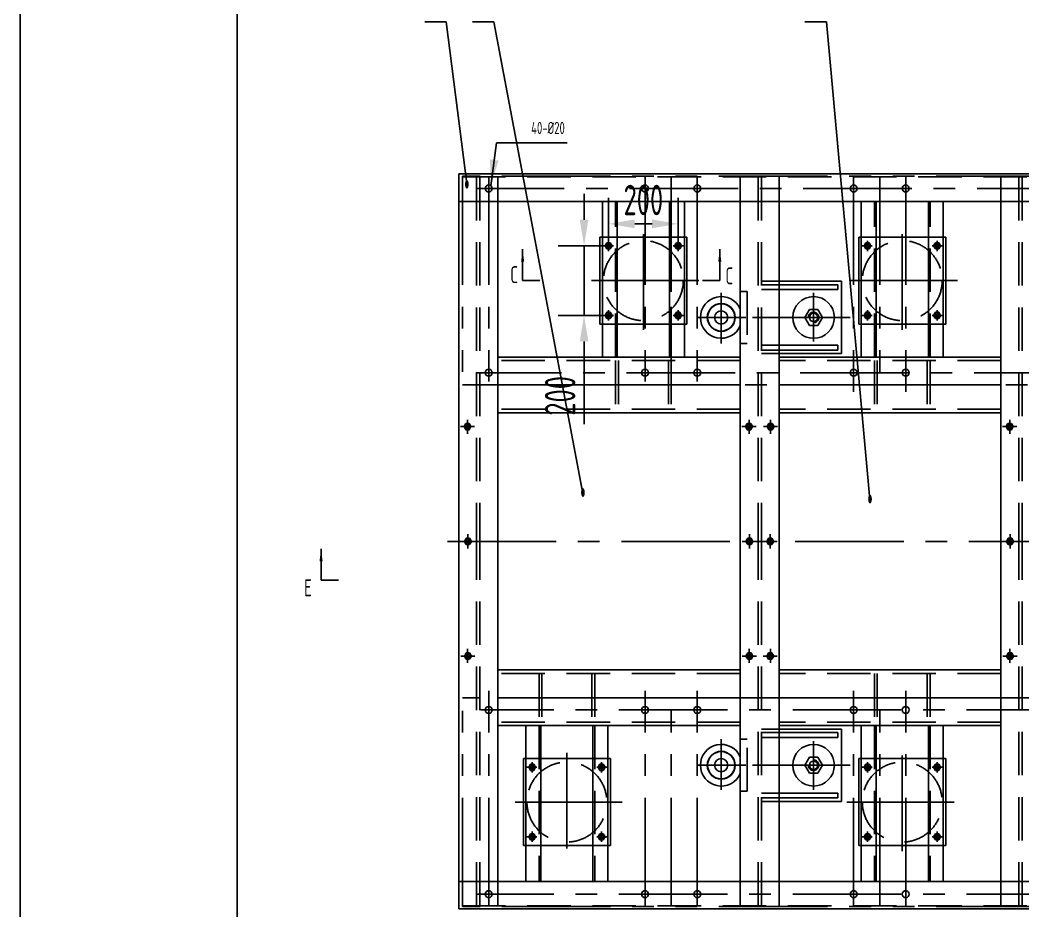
# Model space of a CAD drawing. Header units: millimetres. Extents: x 0 to 10500, y -288 to 7425.
# Drawn here: x 0 to 2886, y 3416 to 5978 of the extents above; entities that cross this region are included whole.
import ezdxf
from ezdxf.enums import TextEntityAlignment as Align

# ---------------------------------------------------------------- set-up
doc = ezdxf.new("R2010")
doc.units = ezdxf.units.MM
doc.header["$LTSCALE"] = 250
for name, pattern in [('F', [0.75, 0.5, -0.25]), ('G', [2, 1.25, -0.25, 0.25, -0.25]), ('K', [2.5, 1.25, -0.25, 0.25, -0.25, 0.25, -0.25])]:
    doc.linetypes.add(name, pattern=pattern)
for name, color, linetype in [('01', 7, 'Continuous'), ('02', 1, 'Continuous'), ('04', 2, 'F'), ('05', 142, 'G'), ('07', 6, 'K'), ('08', 1, 'Continuous'), ('11', 3, 'Continuous'), ('14', 3, 'Continuous')]:
    doc.layers.add(name, color=color, linetype=linetype)
doc.styles.get("Standard").update_dxf_attribs({"font": 'isocp', "width": 0.707, "bigfont": 'intecad.shx'})
doc.dimstyles.new('INTE', dxfattribs={"dimscale": 25, "dimtxt": 3.5, "dimasz": 3, "dimexe": 3, "dimexo": 0, "dimgap": 1, "dimtad": 1, "dimdsep": 46, "dimtxsty": 'Standard', "dimcen": 0, "dimclrd": 1, "dimclre": 1, "dimclrt": 3, "dimaunit": 1, "dimadec": 0, "dimazin": 0, "dimtfac": 1, "dimtmove": 0, "dimatfit": 0, "dimfxl": 1, "dimarcsym": 0})

# ---------------------------------------------------------------- blocks, each defined once
blk = doc.blocks.new('*U17')
at = {"layer": '01'}
for p, q in [((0, 10), (-9, 4.8)), ((-9, 4.8), (-9, 0)), ((-9, -4.8), (-9, 0)), ((9, 4.8), (0, 10)), ((9, 0), (9, 4.8)), ((0, -10), (-9, -4.8)), ((9, -4.8), (0, -10)), ((9, 0), (9, -4.8))]:
    blk.add_line(p, q, dxfattribs=at)
blk.add_circle((0, 0), 4.8, dxfattribs=at)
at = {"layer": '02'}
blk.add_arc((0, 0), 6, 266.5577, 182.6113, dxfattribs=at)
at = {"layer": '05'}
for p, q in [((9.6, 0), (-9.8, 0)), ((0, 10.6), (0, -10.5))]:
    blk.add_line(p, q, dxfattribs=at)
blk = doc.blocks.new('dd')
at = {"layer": '01', "color": 7, "linetype": 'Continuous'}
for p, q in [((1485.6, 8179.1), (1235.6, 8179.1)), ((1235.6, 8129.1), (1235.6, 7979.1)), ((1235.6, 7929.1), (1485.6, 7929.1))]:
    blk.add_line(p, q, dxfattribs=at)
blk.add_lwpolyline([(1485.6, 7979.1), (1485.6, 8129.1)], dxfattribs=at)
at = {"layer": '04', "color": 2, "linetype": 'F'}
for p, q in [((1235.6, 8179.1), (1235.6, 8129.1)), ((1485.6, 8129.1), (1485.6, 8179.1)), ((1235.6, 7979.1), (1235.6, 7929.1))]:
    blk.add_line(p, q, dxfattribs=at)
blk.add_lwpolyline([(1485.6, 7929.1), (1485.6, 7979.1)], dxfattribs=at)
blk.add_circle((1360.6, 8054.1), 115, dxfattribs=at)
at = {"layer": '05'}
for p, q in [((1360.6, 7894.9), (1360.6, 8203.2)), ((1260.6, 8171.8), (1260.6, 8140.3)), ((1460.6, 8171.8), (1460.6, 8140.3)), ((1246.2, 8154.1), (1275.8, 8154.1)), ((1474.9, 8154.1), (1445.3, 8154.1)), ((1218.9, 8054.1), (1494.5, 8054.1)), ((1260.6, 7936.3), (1260.6, 7967.9)), ((1460.6, 7936.3), (1460.6, 7967.9)), ((1246.2, 7954.1), (1275.8, 7954.1)), ((1474.9, 7954.1), (1445.3, 7954.1))]:
    blk.add_line(p, q, dxfattribs=at)
at = {"layer": '01', "rotation": 180}
for p in [(1260.6, 8154.1), (1460.6, 8154.1), (1260.6, 7954.1), (1460.6, 7954.1)]:
    blk.add_blockref('*U17', p, dxfattribs=at)
blk = doc.blocks.new('*U21')
at = {"layer": '01'}
for p, q in [((0, 25.4), (-23, 12.1)), ((-23, 12.1), (-23, 0)), ((-23, -12.1), (-23, 0)), ((23, 12.1), (0, 25.4)), ((23, 0), (23, 12.1)), ((0, -25.4), (-23, -12.1)), ((23, -12.1), (0, -25.4)), ((23, 0), (23, -12.1))]:
    blk.add_line(p, q, dxfattribs=at)
blk.add_circle((0, 0), 12, dxfattribs=at)
at = {"layer": '02'}
blk.add_arc((0, 0), 15, 269.245, 180.6744, dxfattribs=at)
at = {"layer": '05'}
for p, q in [((23.2, 0), (-23.3, 0)), ((0, 25.6), (0, -25.7))]:
    blk.add_line(p, q, dxfattribs=at)
blk = doc.blocks.new('434')
at = {"layer": '01', "color": 7, "linetype": 'Continuous'}
blk.add_circle((1232.4, 3521.4), 7, dxfattribs=at)
at = {"layer": '01'}
blk.add_circle((1232.4, 3521.4), 4.8, dxfattribs=at)
at = {"layer": '02'}
blk.add_arc((1232.4, 3521.4), 6, 356.5577, 272.6113, dxfattribs=at)
at = {"layer": '04', "color": 2, "linetype": 'F'}
for p, q in [((1227.5, 3530.4), (1222.4, 3521.4)), ((1222.4, 3521.4), (1227.5, 3512.4)), ((1232.4, 3530.4), (1227.5, 3530.4)), ((1232.4, 3530.4), (1237.2, 3530.4)), ((1237.2, 3530.4), (1242.4, 3521.4)), ((1242.4, 3521.4), (1237.2, 3512.4)), ((1227.5, 3512.4), (1232.4, 3512.4)), ((1237.2, 3512.4), (1232.4, 3512.4))]:
    blk.add_line(p, q, dxfattribs=at)
at = {"layer": '05'}
for p, q in [((1221.8, 3521.4), (1242.9, 3521.4)), ((1232.4, 3530.9), (1232.4, 3511.6))]:
    blk.add_line(p, q, dxfattribs=at)
blk = doc.blocks.new('*D139')
at = {"layer": '08', "color": 1, "lineweight": -2}
for p, q in [((1693.5, 5343.2), (1693.5, 5467)), ((1893.5, 5343.2), (1893.5, 5467)), ((1768.5, 5392), (1818.5, 5392))]:
    blk.add_line(p, q, dxfattribs=at)
at = {"layer": '08', "color": 1}
for points in [[(1768.5, 5404.5), (1768.5, 5379.5), (1693.5, 5392)], [(1818.5, 5404.5), (1818.5, 5379.5), (1893.5, 5392)]]:
    blk.add_solid(points, dxfattribs=at)
at = {"layer": 'Defpoints', "color": 0}
for p in [(1893.5, 5392), (1693.5, 5343.2), (1893.5, 5343.2)]:
    blk.add_point(p, dxfattribs=at)
at = {"layer": '08', "color": 3, "insert": (1793.5, 5460.7), "char_height": 87.5, "attachment_point": 5}
blk.add_mtext('200', dxfattribs=at)
blk = doc.blocks.new('*D140')
at = {"layer": '08', "color": 1, "lineweight": -2}
for p, q in [((1622.9, 5403.8), (1622.9, 5478.8)), ((1675.7, 5328.8), (1547.9, 5328.8)), ((1622.9, 5328.8), (1622.9, 5128.8)), ((1675.7, 5128.8), (1547.9, 5128.8)), ((1622.9, 5053.8), (1622.9, 4815.8))]:
    blk.add_line(p, q, dxfattribs=at)
at = {"layer": '08', "color": 1}
for points in [[(1610.4, 5403.8), (1635.4, 5403.8), (1622.9, 5328.8)], [(1610.4, 5053.8), (1635.4, 5053.8), (1622.9, 5128.8)]]:
    blk.add_solid(points, dxfattribs=at)
at = {"layer": 'Defpoints', "color": 0}
for p in [(1675.7, 5328.8), (1622.9, 5128.8), (1675.7, 5128.8)]:
    blk.add_point(p, dxfattribs=at)
at = {"layer": '08', "color": 3, "insert": (1554.1, 4897.3), "char_height": 87.5, "attachment_point": 5, "rotation": 90}
blk.add_mtext('200', dxfattribs=at)
blk = doc.blocks.new('*U166')
at = {"layer": '01'}
blk.add_lwpolyline([(25, 292), (25, 5)], dxfattribs=at)
at = {"layer": '02'}
blk.add_lwpolyline([(0, 297), (0, 0)], dxfattribs=at)

msp = doc.modelspace()

# ---------------------------------------------------------------- linework, layer by layer
at = {"layer": '01'}
for p, q in [((6084.507, 5535.818), (1262.507, 5535.818)), ((6084.507, 5456.818), (1262.507, 5456.818)), ((2072.507, 5456.818), (2072.507, 4478.818)), ((2184.507, 5456.818), (2184.507, 4478.818)), ((2822.507, 5456.818), (2822.507, 4478.818)), ((1446.074, 5228.818), (1496.074, 5228.818)), ((1963.461, 5228.818), (2013.461, 5228.818)), ((2072.507, 3500.818), (2072.507, 4478.818)), ((2184.507, 3500.818), (2184.507, 4478.818)), ((2822.507, 3500.818), (2822.507, 4478.818)), ((866.14, 4367.423), (916.14, 4367.423)), ((6084.507, 3500.818), (1262.507, 3500.818)), ((6084.507, 3421.818), (1262.507, 3421.818))]:
    msp.add_line(p, q, dxfattribs=at)
at = {"layer": '01', "color": 7, "linetype": 'Continuous'}
for p, q in [((1262.507, 3421.818), (1262.507, 5535.818)), ((1374.507, 3500.818), (1374.507, 5456.818)), ((1675.507, 5008.818), (1675.507, 5456.818)), ((1718.507, 5008.818), (1718.507, 5456.818)), ((1868.507, 5008.818), (1868.507, 5456.818)), ((1911.507, 5008.818), (1911.507, 5456.818)), ((2420.507, 5008.818), (2420.507, 5456.818)), ((2463.507, 5008.818), (2463.507, 5456.818)), ((2613.507, 5008.818), (2613.507, 5456.818)), ((2656.507, 5008.818), (2656.507, 5456.818)), ((2184.507, 5226.818), (2363.257, 5226.818)), ((2363.257, 5018.818), (2363.257, 5226.818)), ((2184.507, 5216.818), (2353.257, 5216.818)), ((2184.507, 5202.818), (2353.257, 5202.818)), ((2353.257, 5216.818), (2353.257, 5202.818)), ((2184.507, 5042.818), (2353.257, 5042.818)), ((2184.507, 5028.818), (2353.257, 5028.818)), ((2353.257, 5028.818), (2353.257, 5042.818)), ((2072.507, 5008.818), (1374.507, 5008.818)), ((2184.507, 5018.818), (2363.257, 5018.818)), ((2822.507, 5008.818), (2184.507, 5008.818)), ((2072.507, 4928.818), (1374.507, 4928.818)), ((2822.507, 4928.818), (2184.507, 4928.818)), ((2072.507, 4848.818), (1374.507, 4848.818)), ((2822.507, 4848.818), (2184.507, 4848.818)), ((2072.507, 4108.818), (1374.507, 4108.818)), ((2822.507, 4108.818), (2184.507, 4108.818)), ((2072.507, 4028.818), (1374.507, 4028.818)), ((2822.507, 4028.818), (2184.507, 4028.818)), ((2072.507, 3948.818), (1374.507, 3948.818)), ((1455.507, 3948.818), (1455.507, 3500.818)), ((1498.507, 3948.818), (1498.507, 3500.818)), ((1648.507, 3948.818), (1648.507, 3500.818)), ((1691.507, 3948.818), (1691.507, 3500.818)), ((2822.507, 3948.818), (2184.507, 3948.818)), ((2184.507, 3938.818), (2363.257, 3938.818)), ((2184.507, 3928.818), (2353.257, 3928.818)), ((2353.257, 3928.818), (2353.257, 3914.818)), ((2363.257, 3938.818), (2363.257, 3730.818)), ((2420.507, 3948.818), (2420.507, 3500.818)), ((2463.507, 3948.818), (2463.507, 3500.818)), ((2613.507, 3948.818), (2613.507, 3500.818)), ((2656.507, 3948.818), (2656.507, 3500.818)), ((2184.507, 3914.818), (2353.257, 3914.818)), ((2184.507, 3754.818), (2353.257, 3754.818)), ((2353.257, 3740.818), (2353.257, 3754.818)), ((2184.507, 3740.818), (2353.257, 3740.818)), ((2184.507, 3730.818), (2363.257, 3730.818))]:
    msp.add_line(p, q, dxfattribs=at)
at = {"layer": '01'}
for centre, radius in [((1348.507, 5493.818), 10), ((1798.507, 5493.818), 10), ((1948.507, 5493.818), 10), ((2398.507, 5493.818), 10), ((2548.507, 5493.818), 10), ((2017.507, 5122.818), 40), ((2017.507, 5122.818), 39), ((2017.507, 5122.818), 19), ((1348.507, 4963.818), 10), ((1798.507, 4963.818), 10), ((1948.507, 4963.818), 10), ((2398.507, 4963.818), 10), ((2548.507, 4963.818), 10), ((1348.507, 3993.818), 10), ((1798.507, 3993.818), 10), ((1948.507, 3993.818), 10), ((2398.507, 3993.818), 10), ((2548.507, 3993.818), 10), ((2017.507, 3834.818), 40), ((2017.507, 3834.818), 39), ((2017.507, 3834.818), 19), ((1348.507, 3463.818), 10), ((1798.507, 3463.818), 10), ((1948.507, 3463.818), 10), ((2398.507, 3463.818), 10), ((2548.507, 3463.818), 10)]:
    msp.add_circle(centre, radius, dxfattribs=at)
at = {"layer": '01', "color": 7, "linetype": 'Continuous'}
for centre in [(2283.257, 5122.818), (2283.257, 3834.818)]:
    msp.add_circle(centre, 60, dxfattribs=at)
at = {"layer": '01'}
for centre in [(2017.507, 5122.818), (2017.507, 3834.818)]:
    msp.add_arc(centre, 60, 23.556464, 336.443536, dxfattribs=at)
at = {"layer": '02'}
for p, q in [((1226.402, 5973.238), (1164.402, 5973.238)), ((1286.978, 5500.908), (1226.402, 5973.238)), ((1363.603, 5973.238), (1301.603, 5973.238)), ((1619.644, 4616.489), (1363.603, 5973.238)), ((2320.387, 5973.238), (2258.387, 5973.238)), ((2445.563, 4598.898), (2320.387, 5973.238)), ((1446.074, 5228.818), (1446.074, 5318.818)), ((2013.461, 5228.818), (2013.461, 5318.818)), ((866.14, 4367.423), (866.14, 4457.423))]:
    msp.add_line(p, q, dxfattribs=at)
for points in [[(1446.074, 5318.818, 0, 9, 0), (1446.074, 5282.818, 0, 0, 0)], [(2013.461, 5318.818, 0, 9, 0), (2013.461, 5282.818, 0, 0, 0)], [(866.14, 4457.423, 0, 9, 0), (866.14, 4421.423, 0, 0, 0)]]:
    msp.add_lwpolyline(points, format="xyseb", dxfattribs=at)
at = {"layer": '04', "color": 2, "linetype": 'F'}
for p, q in [((6084.507, 5526.818), (1262.507, 5526.818)), ((1313.757, 5526.818), (1313.757, 4478.818)), ((1323.257, 5526.818), (1323.257, 4478.818)), ((1374.507, 5526.818), (1374.507, 5456.818)), ((2072.507, 5526.818), (2072.507, 5456.818)), ((2123.757, 5526.818), (2123.757, 4478.818)), ((2133.257, 5526.818), (2133.257, 4478.818)), ((2184.507, 5526.818), (2184.507, 5456.818)), ((2822.507, 5526.818), (2822.507, 5456.818)), ((2873.757, 5526.818), (2873.757, 4478.818)), ((2883.257, 5526.818), (2883.257, 4478.818)), ((1713.507, 5008.818), (1713.507, 5456.818)), ((1873.507, 5008.818), (1873.507, 5456.818)), ((2458.507, 5008.818), (2458.507, 5456.818)), ((2618.507, 5008.818), (2618.507, 5456.818)), ((2072.507, 5197.818), (2092.507, 5197.818)), ((2092.507, 5197.818), (2092.507, 5047.818)), ((2133.257, 5216.818), (2184.507, 5216.818)), ((2133.257, 5202.818), (2184.507, 5202.818)), ((2072.507, 5047.818), (2092.507, 5047.818)), ((2133.257, 5042.818), (2184.507, 5042.818)), ((2133.257, 5028.818), (2184.507, 5028.818)), ((2072.507, 4998.818), (1374.507, 4998.818)), ((1713.507, 4998.818), (1713.507, 4858.818)), ((1721.507, 4998.818), (1721.507, 4858.818)), ((1865.507, 4998.818), (1865.507, 4858.818)), ((1873.507, 4998.818), (1873.507, 4858.818)), ((2822.507, 4998.818), (2184.507, 4998.818)), ((2458.507, 4998.818), (2458.507, 4858.818)), ((2466.507, 4998.818), (2466.507, 4858.818)), ((2610.507, 4998.818), (2610.507, 4858.818)), ((2618.507, 4998.818), (2618.507, 4858.818)), ((2072.507, 4858.818), (1374.507, 4858.818)), ((2822.507, 4858.818), (2184.507, 4858.818)), ((1313.757, 3430.818), (1313.757, 4478.818)), ((1323.257, 3430.818), (1323.257, 4478.818)), ((2123.757, 3430.818), (2123.757, 4478.818)), ((2133.257, 3430.818), (2133.257, 4478.818)), ((2873.757, 3430.818), (2873.757, 4478.818)), ((2883.257, 3430.818), (2883.257, 4478.818)), ((2072.507, 4098.818), (1374.507, 4098.818)), ((1493.507, 4098.818), (1493.507, 3958.818)), ((1501.507, 4098.818), (1501.507, 3958.818)), ((1645.507, 4098.818), (1645.507, 3958.818)), ((1653.507, 4098.818), (1653.507, 3958.818)), ((2822.507, 4098.818), (2184.507, 4098.818)), ((2458.507, 4098.818), (2458.507, 3958.818)), ((2466.507, 4098.818), (2466.507, 3958.818)), ((2610.507, 4098.818), (2610.507, 3958.818)), ((2618.507, 4098.818), (2618.507, 3958.818)), ((2072.507, 3958.818), (1374.507, 3958.818)), ((2822.507, 3958.818), (2184.507, 3958.818)), ((1493.507, 3948.818), (1493.507, 3500.818)), ((1653.507, 3948.818), (1653.507, 3500.818)), ((2133.257, 3928.818), (2184.507, 3928.818)), ((2458.507, 3948.818), (2458.507, 3500.818)), ((2618.507, 3948.818), (2618.507, 3500.818)), ((2072.507, 3909.818), (2092.507, 3909.818)), ((2092.507, 3759.818), (2092.507, 3909.818)), ((2133.257, 3914.818), (2184.507, 3914.818)), ((2072.507, 3759.818), (2092.507, 3759.818)), ((2133.257, 3754.818), (2184.507, 3754.818)), ((2133.257, 3740.818), (2184.507, 3740.818)), ((1374.507, 3430.818), (1374.507, 3500.818)), ((2072.507, 3430.818), (2072.507, 3500.818)), ((2184.507, 3430.818), (2184.507, 3500.818)), ((2822.507, 3430.818), (2822.507, 3500.818)), ((6084.507, 3430.818), (1262.507, 3430.818))]:
    msp.add_line(p, q, dxfattribs=at)
at = {"layer": '04'}
for p, q in [((2184.507, 5226.818), (2133.257, 5226.818)), ((2184.507, 5018.818), (2133.257, 5018.818)), ((2184.507, 3938.818), (2133.257, 3938.818)), ((2184.507, 3730.818), (2133.257, 3730.818))]:
    msp.add_line(p, q, dxfattribs=at)
at = {"layer": '05', "color": 4, "linetype": 'G'}
for p, q in [((1348.507, 5528.818), (1348.507, 4938.473)), ((1798.507, 5528.818), (1798.507, 4938.473)), ((1948.507, 5528.818), (1948.507, 4938.473)), ((2398.507, 5528.818), (2398.507, 4908.818)), ((2548.507, 5528.818), (2548.507, 4908.818)), ((6066.015, 5493.818), (1311.253, 5493.818)), ((2107.501, 5122.818), (2388.657, 5122.818)), ((6057.506, 4963.818), (1311.253, 4963.818)), ((1348.507, 3428.818), (1348.507, 4048.818)), ((1798.507, 3428.818), (1798.507, 4048.818)), ((1948.507, 3428.818), (1948.507, 4048.818)), ((2398.507, 3428.818), (2398.507, 4048.818)), ((2548.507, 3428.818), (2548.507, 4048.818)), ((6035.71, 3993.818), (1326.218, 3993.818)), ((2107.501, 3834.818), (2388.657, 3834.818)), ((6035.71, 3463.818), (1316.218, 3463.818))]:
    msp.add_line(p, q, dxfattribs=at)
at = {"layer": '05'}
for p, q in [((2017.507, 5048.253), (2017.507, 5194.007)), ((2283.257, 5053.482), (2283.257, 5193.36)), ((2088.507, 5122.818), (1946.953, 5122.818)), ((1287.507, 4828.746), (1287.507, 4788.02)), ((2097.507, 4828.746), (2097.507, 4788.02)), ((2159.507, 4828.746), (2159.507, 4788.02)), ((2847.507, 4828.746), (2847.507, 4788.02)), ((1307.87, 4808.818), (1267.144, 4808.818)), ((2117.87, 4808.818), (2077.144, 4808.818)), ((2139.144, 4808.818), (2179.87, 4808.818)), ((2867.87, 4808.818), (2827.144, 4808.818)), ((1230.113, 4478.818), (6142.765, 4478.818)), ((1308.87, 4478.818), (1268.144, 4478.818)), ((1288.507, 4458.455), (1288.507, 4499.181)), ((2118.87, 4478.818), (2078.144, 4478.818)), ((2098.507, 4458.455), (2098.507, 4499.181)), ((2138.144, 4478.818), (2178.87, 4478.818)), ((2158.507, 4458.455), (2158.507, 4499.181)), ((2868.87, 4478.818), (2828.144, 4478.818)), ((2848.507, 4458.455), (2848.507, 4499.181)), ((1287.507, 4128.89), (1287.507, 4169.617)), ((2097.507, 4128.89), (2097.507, 4169.617)), ((2159.507, 4128.89), (2159.507, 4169.617)), ((2847.507, 4128.89), (2847.507, 4169.617)), ((1308.87, 4148.818), (1268.144, 4148.818)), ((2118.87, 4148.818), (2078.144, 4148.818)), ((2138.144, 4148.818), (2178.87, 4148.818)), ((2868.87, 4148.818), (2828.144, 4148.818)), ((2017.507, 3909.383), (2017.507, 3763.629)), ((2283.257, 3904.154), (2283.257, 3764.276)), ((2088.507, 3834.818), (1946.953, 3834.818))]:
    msp.add_line(p, q, dxfattribs=at)
at = {"layer": '07', "color": 6, "linetype": 'K'}
for p, q in [((1273.507, 5528.818), (1273.507, 4928.818)), ((6073.507, 5528.818), (1273.507, 5528.818)), ((1873.507, 5528.818), (1873.507, 4928.818)), ((2473.507, 5528.818), (2473.507, 4928.818)), ((5773.507, 4928.818), (1273.507, 4928.818)), ((1273.507, 3428.818), (1273.507, 4028.818)), ((6073.507, 4028.818), (1273.507, 4028.818)), ((1873.507, 3428.818), (1873.507, 4028.818)), ((2473.507, 3428.818), (2473.507, 4028.818)), ((6073.507, 3428.818), (1273.507, 3428.818))]:
    msp.add_line(p, q, dxfattribs=at)

# ---------------------------------------------------------------- block references
at = {"layer": '01', "xscale": 25, "yscale": 25, "zscale": 25}
msp.add_blockref('*U166', (0, 0), dxfattribs=at)
at = {"layer": '01', "rotation": 90}
for p in [(9847.581, 3868.252), (10592.581, 3868.252)]:
    msp.add_blockref('dd', p, dxfattribs=at)
at = {"layer": '01', "xscale": -1}
for p, rotation in [((9627.581, 5089.385), 90), ((-5515.567, 2368.252), 270)]:
    msp.add_blockref('dd', p, dxfattribs=dict(at, rotation=rotation))
at = {"layer": '02', "xscale": -1, "rotation": 180}
for p in [(55.14, 8330.185), (865.14, 8330.185), (1615.14, 8330.185), (56.14, 8000.185), (866.14, 8000.185), (1616.14, 8000.185)]:
    msp.add_blockref('434', p, dxfattribs=at)
at = {"layer": '02', "rotation": 180}
for p in [(3391.874, 8330.185), (3390.874, 8000.185)]:
    msp.add_blockref('434', p, dxfattribs=at)
at = {"layer": '02'}
for p in [(56.14, 627.451), (866.14, 627.451), (1616.14, 627.451)]:
    msp.add_blockref('434', p, dxfattribs=at)
at = {"layer": '02', "xscale": -1}
msp.add_blockref('434', (3390.874, 627.451), dxfattribs=at)
at = {"layer": '14', "xscale": -1, "rotation": 270}
msp.add_blockref('*U21', (2283.257, 5122.818), dxfattribs=at)
at = {"layer": '14', "rotation": 270}
msp.add_blockref('*U21', (2283.257, 3834.818), dxfattribs=at)

# ---------------------------------------------------------------- texts
at = {"layer": '01', "color": 3, "insert": (1470.698, 5650.337), "char_height": 35, "attachment_point": 7}
msp.add_mtext('40-%%C20', dxfattribs=at)
at = {"layer": '02', "width": 0.605172}
for p, p2 in [((1279.688, 5493.312), (1291.688, 5493.312)), ((1613.644, 4606.489), (1625.644, 4606.489)), ((2439.698, 4587.752), (2451.698, 4587.752))]:
    msp.add_text('●', height=20, dxfattribs=at).set_placement(p, p2, align=Align.FIT)
at = {"layer": '11', "width": 0.707}
for s, p in [('C', (1410.411, 5206.757)), ('C', (2029.594, 5203.344)), ('E', (817.376, 4306.028))]:
    msp.add_text(s, height=49, dxfattribs=at).set_placement(p, align=Align.BOTTOM_LEFT)

# ---------------------------------------------------------------- dimensions: what is measured, and where the dimension line sits
at = {"layer": '08'}
dim = msp.add_linear_dim(base=(1893.507, 5391.959), p1=(1693.507, 5343.181), p2=(1893.507, 5343.181), dimstyle='INTE', dxfattribs=at)
dim.commit()
dim.dimension.update_dxf_attribs({"geometry": '*D139', "text_midpoint": (1793.507, 5460.717)})
dim = msp.add_linear_dim(base=(1622.874, 5128.818), p1=(1675.744, 5328.818), p2=(1675.744, 5128.818), angle=90, dimstyle='INTE', dxfattribs=at)
dim.commit()
dim.dimension.update_dxf_attribs({"geometry": '*D140', "text_midpoint": (1554.116, 4897.332)})

# ---------------------------------------------------------------- leaders
at = {"layer": '01', "annotation_type": 0, "has_hookline": 1, "hookline_direction": 0, "text_width": 103.948}
msp.add_leader([(1354.876, 5501.528), (1370.698, 5625.337), (1445.698, 5625.337)], dimstyle='INTE', dxfattribs=at)

doc.saveas('drawing.dxf')
